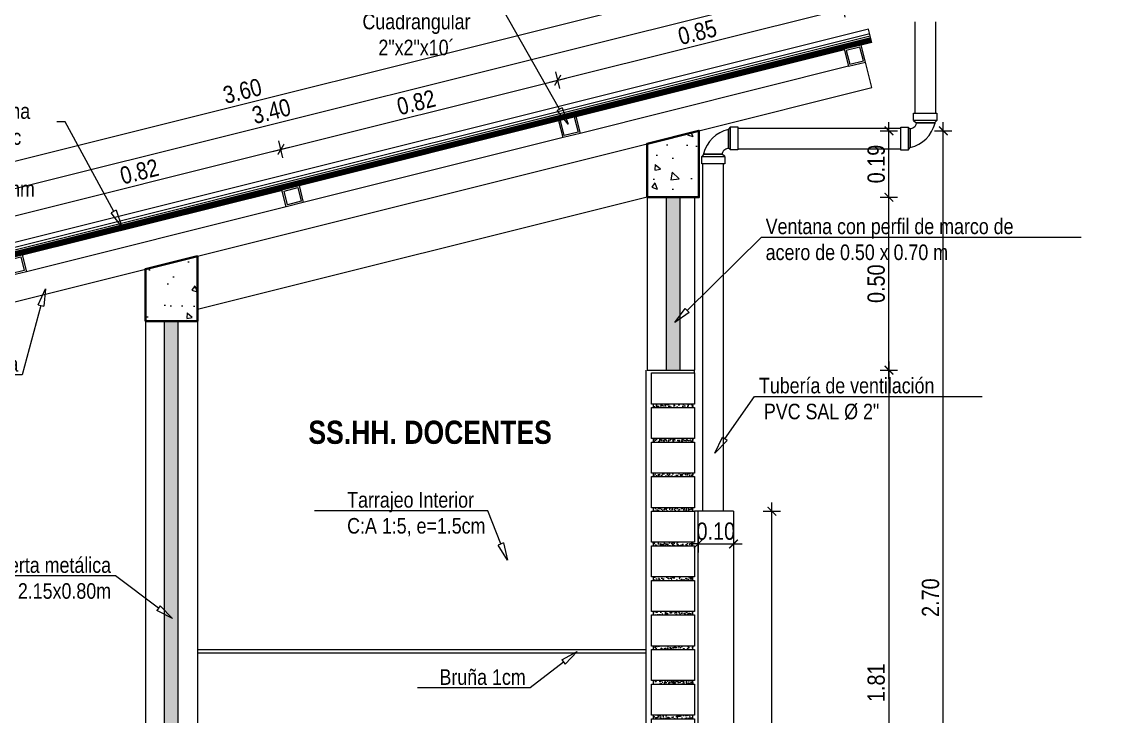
# Model space of a CAD drawing. Header units: metres. Extents: x 115.1 to 149.6, y 26.3 to 56.6.
# Drawn here: x 116.979 to 120.117, y 42.133 to 44.142 of the extents above; entities that cross this region are included whole.
import ezdxf
from ezdxf import colors
from ezdxf.entities.mleader import LeaderData, LeaderLine
from ezdxf.math import Vec2, Vec3

# ---------------------------------------------------------------- set-up
doc = ezdxf.new("R2010")
doc.units = ezdxf.units.M
doc.layers.get('0').update_dxf_attribs({"color": 250})
doc.layers.get('Defpoints').update_dxf_attribs({"color": 30, "lineweight": 9})
for name, color, linetype, lineweight in [('-Acero techos', 252, 'Continuous', 13), ('-Achurado', 251, 'Continuous', 5), ('-Acotado', 251, 'Continuous', 5), ('-Corte', 7, 'Continuous', 35), ('-Ladrillo', 34, 'Continuous', 9), ('-Vista', 148, 'Continuous', 9), ('CALAMINA', 10, 'Continuous', 30), ('COLUMNAS', 4, 'Continuous', 50), ('FIC-2ES_CONCRETO 210', 251, 'Continuous', 30), ('FIC-2ES_VEREDA', 253, 'Continuous', 5), ('MARCO 02', 32, 'Continuous', 5), ('pluma 1', 1, 'Continuous', 9), ('TUBERIA', 104, 'Continuous', 15)]:
    doc.layers.add(name, color=color, linetype=linetype, lineweight=lineweight)
doc.layers.add('A_50_CotasExter', color=253, linetype='Continuous')
doc.styles.add('-Arial Narrow', font='ARIALN.TTF')
doc.dimstyles.new('Esc 1_20n', dxfattribs={"dimscale": 0.02, "dimtxt": 2, "dimasz": 1, "dimexe": 1, "dimexo": 1, "dimgap": 0.45, "dimtad": 1, "dimtoh": 1, "dimzin": 3, "dimdsep": 46, "dimtxsty": '-Arial Narrow', "dimblk": 'ARCHTICK', "dimcen": 1, "dimdle": 1, "dimclrd": 252, "dimclre": 252, "dimclrt": 252, "dimadec": 0, "dimazin": 0, "dimtfac": 1, "dimtix": 1, "dimtmove": 1, "dimatfit": 2, "dimldrblk": 'ARCHTICK', "dimfxl": 1, "dimfxlon": 1, "dimtolj": 2, "dimlwd": 5, "dimlwe": 5, "dimarcsym": 0})

# ---------------------------------------------------------------- blocks, each defined once
blk = doc.blocks.new('Ladrillo de Canto')
at = {"layer": '-Achurado', "ltscale": 0.009}
h = blk.add_hatch(dxfattribs=at)
h.set_pattern_fill('AR-CONC', color=256, scale=0.0001)
h.paths.add_polyline_path([(0.0575, 0.01), (-0.0575, 0.01), (-0.0575, 0), (0.0575, 0)])
at = {"layer": '-Ladrillo', "lineweight": 5}
for p, q in [((-0.0625, 0.1), (0.0625, 0.1)), ((-0.0625, 0.01), (-0.0625, 0.1)), ((0.0625, 0.1), (0.0625, 0.01)), ((0.0625, 0.01), (-0.0625, 0.01))]:
    blk.add_line(p, q, dxfattribs=at)
blk.add_lwpolyline([(0.0575, 0.01), (-0.0575, 0.01), (-0.0575, 0), (0.0575, 0)], close=True, dxfattribs=at)
blk = doc.blocks.new('*U139')
at = {"layer": '-Acotado', "xscale": -1}
blk.add_blockref('Ladrillo de Canto', (0, -0.05), dxfattribs=at)
blk = doc.blocks.new('*U140')
at = {"layer": '-Acotado', "color": 0, "linetype": 'ByBlock', "lineweight": -2}
for p in [(0, 1.7), (0, 1.6), (0, 1.5), (0, 1.4), (0, 1.3), (0, 1.2), (0, 1.1), (0, 1), (0, 0.9), (0, 0.8), (0, 0.7), (0, 0.6), (0, 0.5), (0, 0.4), (0, 0.3), (0, 0.2), (0, 0.1), (0, 0)]:
    blk.add_blockref('*U139', p, dxfattribs=at)
blk = doc.blocks.new('_ClosedBlank')
at = {"color": 0, "linetype": 'ByBlock', "lineweight": -2}
for p, q in [((-1, 0.167), (0, 0)), ((-1, 0.167), (-1, -0.167)), ((0, 0), (-1, -0.167))]:
    blk.add_line(p, q, dxfattribs=at)
blk = doc.blocks.new('fhgfh')
at = {"layer": 'TUBERIA', "color": 152}
for p, q in [((348.858, 607.6285), (348.858, 607.6629)), ((348.858, 607.6629), (348.9652, 607.6629)), ((348.9652, 607.6285), (348.858, 607.6285)), ((348.858, 607.6285), (348.8704, 607.6186)), ((348.9555, 607.6187), (348.9652, 607.6285)), ((348.9652, 607.6629), (348.9652, 607.6285)), ((348.7983, 607.4914), (348.7983, 607.5986)), ((348.7983, 607.5986), (348.8326, 607.5986)), ((348.8424, 607.5888), (348.8326, 607.5986)), ((348.8326, 607.5986), (348.8326, 607.4914)), ((348.8424, 607.5037), (348.8424, 607.5907)), ((348.8424, 607.5907), (348.8424, 607.5037)), ((348.8424, 607.5037), (348.8424, 607.5907)), ((348.8424, 607.5907), (348.8424, 607.5037)), ((348.8424, 607.5037), (348.8424, 607.5907)), ((348.9574, 607.6187), (348.8704, 607.6187)), ((348.8704, 607.6187), (348.9574, 607.6187)), ((348.9574, 607.6167), (348.9574, 607.6187)), ((348.8326, 607.4914), (348.7983, 607.4914)), ((348.8326, 607.4914), (348.8425, 607.5037))]:
    blk.add_line(p, q, dxfattribs=at)
blk.add_lwpolyline([(348.8704, 607.6187, -0.3937), (348.8445, 607.5907), (348.8424, 607.5907)], format="xyb", dxfattribs=at)
blk.add_arc((348.8062, 607.6556), 0.1561, 283.4014, 345.5717, dxfattribs=at)
blk = doc.blocks.new('_ArchTick')
at = {"color": 0, "linetype": 'ByBlock', "const_width": 0.15}
blk.add_lwpolyline([(-0.5, -0.5), (0.5, 0.5)], dxfattribs=at)
blk = doc.blocks.new('*D150')
at = {"layer": 'A_50_CotasExter', "color": 252, "lineweight": 5, "transparency": 16777216}
for p, q in [((119.486, 43.1095), (119.486, 43.6595)), ((119.461, 43.6345), (119.511, 43.6345)), ((119.461, 43.1345), (119.511, 43.1345))]:
    blk.add_line(p, q, dxfattribs=at)
at = {"layer": 'Defpoints', "color": 0, "transparency": 16777216}
for p in [(118.9367, 43.6345), (119.486, 43.6345), (118.9242, 43.1345)]:
    blk.add_point(p, dxfattribs=at)
at = {"layer": 'A_50_CotasExter', "color": 252, "lineweight": 5, "transparency": 16777216, "xscale": 0.025, "yscale": 0.025, "zscale": 0.025}
for p, rotation in [((119.486, 43.6345), 90), ((119.486, 43.1345), 270)]:
    blk.add_blockref('_ArchTick', p, dxfattribs=dict(at, rotation=rotation))
at = {"layer": 'A_50_CotasExter', "color": 252, "transparency": 16777216, "insert": (119.4493, 43.3845), "char_height": 0.05, "attachment_point": 5, "rotation": 90, "style": '-Arial Narrow'}
blk.add_mtext('\\A2;0.50', dxfattribs=at)
blk = doc.blocks.new('*D151')
at = {"layer": 'A_50_CotasExter', "color": 252, "lineweight": 5, "transparency": 16777216}
for p, q in [((119.486, 43.6095), (119.486, 43.8516)), ((119.461, 43.8266), (119.511, 43.8266)), ((119.461, 43.6345), (119.511, 43.6345))]:
    blk.add_line(p, q, dxfattribs=at)
at = {"layer": 'Defpoints', "color": 0, "transparency": 16777216}
for p in [(118.9367, 43.8266), (119.486, 43.8266), (118.9367, 43.6345)]:
    blk.add_point(p, dxfattribs=at)
at = {"layer": 'A_50_CotasExter', "color": 252, "lineweight": 5, "transparency": 16777216, "xscale": 0.025, "yscale": 0.025, "zscale": 0.025}
for p, rotation in [((119.486, 43.8266), 90), ((119.486, 43.6345), 270)]:
    blk.add_blockref('_ArchTick', p, dxfattribs=dict(at, rotation=rotation))
at = {"layer": 'A_50_CotasExter', "color": 252, "transparency": 16777216, "insert": (119.4493, 43.7305), "char_height": 0.05, "attachment_point": 5, "rotation": 90, "style": '-Arial Narrow'}
blk.add_mtext('\\A2;0.19', dxfattribs=at)
blk = doc.blocks.new('*D153')
at = {"layer": 'A_50_CotasExter', "color": 252, "lineweight": 5, "transparency": 16777216}
for p, q in [((119.6432, 41.1016), (119.6432, 43.8516)), ((119.6182, 43.8266), (119.6682, 43.8266)), ((119.6182, 41.1266), (119.6682, 41.1266))]:
    blk.add_line(p, q, dxfattribs=at)
at = {"layer": 'Defpoints', "color": 0, "transparency": 16777216}
for p in [(118.9367, 43.8266), (119.6432, 43.8266), (119.0603, 41.1266)]:
    blk.add_point(p, dxfattribs=at)
at = {"layer": 'A_50_CotasExter', "color": 252, "lineweight": 5, "transparency": 16777216, "xscale": 0.025, "yscale": 0.025, "zscale": 0.025}
for p, rotation in [((119.6432, 43.8266), 90), ((119.6432, 41.1266), 270)]:
    blk.add_blockref('_ArchTick', p, dxfattribs=dict(at, rotation=rotation))
at = {"layer": 'A_50_CotasExter', "color": 252, "transparency": 16777216, "insert": (119.6064, 42.4766), "char_height": 0.05, "attachment_point": 5, "rotation": 90, "style": '-Arial Narrow'}
blk.add_mtext('\\A2;2.70', dxfattribs=at)
blk = doc.blocks.new('*D154')
at = {"layer": 'A_50_CotasExter', "color": 252, "lineweight": 5, "transparency": 16777216}
for p, q in [((119.1478, 41.1016), (119.1478, 42.7516)), ((119.1228, 42.7266), (119.1728, 42.7266)), ((119.1228, 41.1266), (119.1728, 41.1266))]:
    blk.add_line(p, q, dxfattribs=at)
at = {"layer": 'Defpoints', "color": 0, "transparency": 16777216}
for p in [(119.0367, 42.7266), (119.1478, 42.7266), (119.0367, 41.1266)]:
    blk.add_point(p, dxfattribs=at)
at = {"layer": 'A_50_CotasExter', "color": 252, "lineweight": 5, "transparency": 16777216, "xscale": 0.025, "yscale": 0.025, "zscale": 0.025}
for p, rotation in [((119.1478, 42.7266), 90), ((119.1478, 41.1266), 270)]:
    blk.add_blockref('_ArchTick', p, dxfattribs=dict(at, rotation=rotation))
at = {"layer": 'A_50_CotasExter', "color": 252, "transparency": 16777216, "insert": (119.111, 41.9266), "char_height": 0.05, "attachment_point": 5, "rotation": 90, "style": '-Arial Narrow'}
blk.add_mtext('\\A2;1.60', dxfattribs=at)
blk = doc.blocks.new('*D155')
at = {"layer": 'A_50_CotasExter', "color": 252, "lineweight": 5, "transparency": 16777216}
for p, q in [((118.9342, 42.6568), (118.9342, 42.6068)), ((119.0367, 42.6568), (119.0367, 42.6068)), ((118.9342, 42.6318), (118.9092, 42.6318)), ((118.9342, 42.6318), (119.0367, 42.6318)), ((119.0367, 42.6318), (119.0617, 42.6318))]:
    blk.add_line(p, q, dxfattribs=at)
at = {"layer": 'Defpoints', "color": 0, "transparency": 16777216}
for p in [(118.9342, 42.7266), (119.0367, 42.7266), (119.0367, 42.6318)]:
    blk.add_point(p, dxfattribs=at)
at = {"layer": 'A_50_CotasExter', "color": 252, "lineweight": 5, "transparency": 16777216, "xscale": 0.025, "yscale": 0.025, "zscale": 0.025}
blk.add_blockref('_ArchTick', (118.9342, 42.6318), dxfattribs=at)
at = {"layer": 'A_50_CotasExter', "color": 252, "lineweight": 5, "transparency": 16777216, "xscale": 0.025, "yscale": 0.025, "zscale": 0.025, "rotation": 180}
blk.add_blockref('_ArchTick', (119.0367, 42.6318), dxfattribs=at)
at = {"layer": 'A_50_CotasExter', "color": 252, "transparency": 16777216, "insert": (118.9855, 42.6686), "char_height": 0.05, "attachment_point": 5, "style": '-Arial Narrow'}
blk.add_mtext('\\A2;0.10', dxfattribs=at)
blk = doc.blocks.new('*D157')
at = {"layer": 'A_50_CotasExter', "color": 252, "lineweight": 5, "transparency": 16777216}
for p, q in [((116.9037, 43.5668), (117.7525, 43.779)), ((117.7343, 43.7487), (117.7222, 43.7972)), ((116.934, 43.5486), (116.9219, 43.5971))]:
    blk.add_line(p, q, dxfattribs=at)
at = {"layer": 'Defpoints', "color": 0, "transparency": 16777216}
for p in [(117.7283, 43.773), (117.7572, 43.6574), (116.9568, 43.4573)]:
    blk.add_point(p, dxfattribs=at)
at = {"layer": 'A_50_CotasExter', "color": 252, "lineweight": 5, "transparency": 16777216, "xscale": 0.025, "yscale": 0.025, "zscale": 0.025}
for p, rotation in [((117.7283, 43.773), 14.03624025286355), ((116.9279, 43.5729), 194.0362402528636)]:
    blk.add_blockref('_ArchTick', p, dxfattribs=dict(at, rotation=rotation))
at = {"layer": 'A_50_CotasExter', "color": 252, "transparency": 16777216, "insert": (117.3192, 43.7086), "char_height": 0.05, "attachment_point": 5, "rotation": 14.0362, "style": '-Arial Narrow'}
blk.add_mtext('\\A2;0.82', dxfattribs=at)
blk = doc.blocks.new('*D158')
at = {"layer": 'A_50_CotasExter', "color": 252, "lineweight": 5, "transparency": 16777216}
for p, q in [((117.704, 43.7669), (118.5529, 43.9791)), ((118.5347, 43.9488), (118.5226, 43.9973)), ((117.7343, 43.7487), (117.7222, 43.7972))]:
    blk.add_line(p, q, dxfattribs=at)
at = {"layer": 'Defpoints', "color": 0, "transparency": 16777216}
for p in [(118.5286, 43.973), (118.5563, 43.8624), (117.7572, 43.6574)]:
    blk.add_point(p, dxfattribs=at)
at = {"layer": 'A_50_CotasExter', "color": 252, "lineweight": 5, "transparency": 16777216, "xscale": 0.025, "yscale": 0.025, "zscale": 0.025}
for p, rotation in [((118.5286, 43.973), 14.03624025286349), ((117.7283, 43.773), 194.0362402528635)]:
    blk.add_blockref('_ArchTick', p, dxfattribs=dict(at, rotation=rotation))
at = {"layer": 'A_50_CotasExter', "color": 252, "transparency": 16777216, "insert": (118.1195, 43.9087), "char_height": 0.05, "attachment_point": 5, "rotation": 14.0362, "style": '-Arial Narrow'}
blk.add_mtext('\\A2;0.82', dxfattribs=at)
blk = doc.blocks.new('*D159')
at = {"layer": 'A_50_CotasExter', "color": 252, "lineweight": 5, "transparency": 16777216}
for p, q in [((119.3597, 44.155), (119.3476, 44.2035)), ((118.5044, 43.967), (119.3779, 44.1854)), ((118.5347, 43.9488), (118.5226, 43.9973))]:
    blk.add_line(p, q, dxfattribs=at)
at = {"layer": 'Defpoints', "color": 0, "transparency": 16777216}
for p in [(119.3536, 44.1793), (119.3825, 44.0638), (118.5563, 43.8624)]:
    blk.add_point(p, dxfattribs=at)
at = {"layer": 'A_50_CotasExter', "color": 252, "lineweight": 5, "transparency": 16777216, "xscale": 0.025, "yscale": 0.025, "zscale": 0.025}
for p, rotation in [((119.3536, 44.1793), 14.03624025286355), ((118.5286, 43.973), 194.0362402528636)]:
    blk.add_blockref('_ArchTick', p, dxfattribs=dict(at, rotation=rotation))
at = {"layer": 'A_50_CotasExter', "color": 252, "transparency": 16777216, "insert": (118.9322, 44.1118), "char_height": 0.05, "attachment_point": 5, "rotation": 14.0362, "style": '-Arial Narrow'}
blk.add_mtext('\\A2;0.85', dxfattribs=at)
blk = doc.blocks.new('*D160')
at = {"layer": 'A_50_CotasExter', "color": 252, "lineweight": 5, "transparency": 16777216}
for p, q in [((119.3657, 44.2358), (119.3536, 44.2843)), ((116.0354, 43.429), (119.3839, 44.2661)), ((116.0657, 43.4108), (116.0536, 43.4593))]:
    blk.add_line(p, q, dxfattribs=at)
at = {"layer": 'Defpoints', "color": 0, "transparency": 16777216}
for p in [(119.3596, 44.26), (119.4367, 43.9516), (116.1367, 43.1266)]:
    blk.add_point(p, dxfattribs=at)
at = {"layer": 'A_50_CotasExter', "color": 252, "lineweight": 5, "transparency": 16777216, "xscale": 0.025, "yscale": 0.025, "zscale": 0.025}
for p, rotation in [((119.3596, 44.26), 14.03624047579174), ((116.0596, 43.435), 194.0362404757917)]:
    blk.add_blockref('_ArchTick', p, dxfattribs=dict(at, rotation=rotation))
at = {"layer": 'A_50_CotasExter', "color": 252, "transparency": 16777216, "insert": (117.7007, 43.8832), "char_height": 0.05, "attachment_point": 5, "rotation": 14.0362, "style": '-Arial Narrow'}
blk.add_mtext('\\A2;3.40', dxfattribs=at)
blk = doc.blocks.new('*D161')
at = {"layer": 'A_50_CotasExter', "color": 252, "lineweight": 5, "transparency": 16777216}
for p, q in [((115.8558, 43.4634), (119.3958, 44.3484)), ((119.3777, 44.318), (119.3655, 44.3666)), ((115.8862, 43.4452), (115.874, 43.4937))]:
    blk.add_line(p, q, dxfattribs=at)
at = {"layer": 'Defpoints', "color": 0, "transparency": 16777216}
for p in [(119.3716, 44.3423), (119.427, 44.1205), (115.9356, 43.2476)]:
    blk.add_point(p, dxfattribs=at)
at = {"layer": 'A_50_CotasExter', "color": 252, "lineweight": 5, "transparency": 16777216, "xscale": 0.025, "yscale": 0.025, "zscale": 0.025}
for p, rotation in [((119.3716, 44.3423), 14.03609556970641), ((115.8801, 43.4694), 194.0360955697064)]:
    blk.add_blockref('_ArchTick', p, dxfattribs=dict(at, rotation=rotation))
at = {"layer": 'A_50_CotasExter', "color": 252, "transparency": 16777216, "insert": (117.6169, 43.9416), "char_height": 0.05, "attachment_point": 5, "rotation": 14.0361, "style": '-Arial Narrow'}
blk.add_mtext('\\A2;3.60', dxfattribs=at)
blk = doc.blocks.new('*D162')
at = {"layer": 'A_50_CotasExter', "color": 252, "lineweight": 5, "transparency": 16777216}
for p, q in [((119.486, 43.1595), (119.486, 41.3016)), ((119.461, 43.1345), (119.511, 43.1345)), ((119.461, 41.3266), (119.511, 41.3266))]:
    blk.add_line(p, q, dxfattribs=at)
at = {"layer": 'Defpoints', "color": 0, "transparency": 16777216}
for p in [(118.9242, 43.1345), (118.9342, 41.3266), (119.486, 41.3266)]:
    blk.add_point(p, dxfattribs=at)
at = {"layer": 'A_50_CotasExter', "color": 252, "lineweight": 5, "transparency": 16777216, "xscale": 0.025, "yscale": 0.025, "zscale": 0.025}
for p, rotation in [((119.486, 43.1345), 90), ((119.486, 41.3266), 270)]:
    blk.add_blockref('_ArchTick', p, dxfattribs=dict(at, rotation=rotation))
at = {"layer": 'A_50_CotasExter', "color": 252, "transparency": 16777216, "insert": (119.4493, 42.2305), "char_height": 0.05, "attachment_point": 5, "rotation": 90, "style": '-Arial Narrow'}
blk.add_mtext('\\A2;1.81', dxfattribs=at)

msp = doc.modelspace()

# ---------------------------------------------------------------- hatches: boundary and pattern name
at = {"layer": '-Acero techos', "true_color": 0xc7c8ca}
h = msp.add_hatch(color=9, dxfattribs=at)
h.dxf.hatch_style = 1
h.paths.add_polyline_path([(118.8817, 43.6345), (118.8417, 43.6345), (118.8417, 43.1345), (118.8817, 43.1345)])
h = msp.add_hatch(color=9, dxfattribs=at)
h.dxf.hatch_style = 1
h.paths.add_polyline_path([(117.4317, 43.2766), (117.3917, 43.2766), (117.3917, 41.1266), (117.4317, 41.1266)])
at = {"layer": 'FIC-2ES_VEREDA', "true_color": 0x939598}
h = msp.add_hatch(dxfattribs=at)
h.set_pattern_fill('AR-CONC', color=252, scale=0.001, angle=-90)
h.set_pattern_definition([(320, (-7.33949, -27.39991), (-0.01593909, -0.18218467), [0.01905, -0.20955]), (265, (-7.33949, -27.39991), (0.19105685, 0.03524342), [0.01524, -0.16764058]), (10.45144, (-7.34082, -27.4151), (0.17511775, -0.14694125), [0.01619, -0.17809024]), (316.1842, (-7.28869, -27.3999), (-0.04204233, -0.27107904), [0.028575, -0.314325]), (6.63556, (-7.2922, -27.4225), (0.24742612, -0.23740413), [0.024285, -0.2671356]), (261.18415, (-7.2887, -27.3999), (0.2474261, -0.23740413), [0.02285997, -0.25145973]), (291, (-7.30139, -27.42531), (-0.1022652, -0.15161439), [0.01905, -0.20955]), (236, (-7.30139, -27.42531), (0.18418797, -0.06180203), [0.01524, -0.16764]), (341.45144, (-7.30991, -27.43795), (0.08192277, -0.21341642), [0.01619, -0.17808994]), (307.5, (-7.33949, -27.39991), (0.08455504, -0.003088603), [0, -0.165608, 0, -0.17018, 0, -0.168275]), (277.5, (-7.33949, -27.39991), (0.100180575, -0.06681966), [0, -0.097028, 0, -0.161798, 0, -0.064135]), (237.5, (-7.33949, -27.34327), (-0.005728744, -0.135590595), [0, -0.0635, 0, -0.19812, 0, -0.26289]), (227.5, (-7.33949, -27.31787), (0.02542649, -0.14812918), [0, -0.08255, 0, -0.131572, 0, -0.18669])])
h.paths.add_polyline_path([(117.4867, 43.2766), (117.4867, 43.4641), (117.3367, 43.4266), (117.3367, 43.2766)])
h.paths.add_polyline_path([(118.7867, 43.6345), (118.9367, 43.6345), (118.9367, 43.8266), (118.7867, 43.7891)])

# ---------------------------------------------------------------- linework, layer by layer
at = {"layer": '-Acero techos', "color": 146, "ltscale": 0.009, "true_color": 0x105689}
for p, q in [((119.369, 44.0132), (118.5933, 43.8193)), ((119.4367, 43.9516), (119.4183, 44.0255)), ((118.9367, 43.8266), (119.4367, 43.9516)), ((118.5317, 43.8562), (118.581, 43.8685)), ((117.4867, 43.4641), (118.7867, 43.7891)), ((118.544, 43.8069), (117.7929, 43.6192)), ((117.7436, 43.6069), (116.9925, 43.4191)), ((116.1367, 43.1266), (117.3367, 43.4266))]:
    msp.add_line(p, q, dxfattribs=at)
for points in [[(119.4059, 44.0748), (119.3567, 44.0625), (119.369, 44.0132), (119.4183, 44.0255), (119.4061, 44.074)], [(118.5811, 43.8678), (118.5933, 43.8193), (118.544, 43.8069), (118.5318, 43.8556)], [(118.5763, 43.8666), (118.5872, 43.8229), (118.5476, 43.813), (118.5367, 43.8568)], [(116.9804, 43.4676), (116.9925, 43.4191), (116.9433, 43.4068), (116.931, 43.456), (116.9802, 43.4683)]]:
    msp.add_lwpolyline(points, dxfattribs=at)
for points in [[(119.4023, 44.0687), (119.3627, 44.0588), (119.3726, 44.0193), (119.4122, 44.0292)], [(117.7806, 43.6684), (117.7929, 43.6192), (117.7436, 43.6069), (117.7313, 43.6561)], [(117.777, 43.6624), (117.7868, 43.6228), (117.7473, 43.6129), (117.7374, 43.6525)], [(116.9766, 43.4623), (116.9865, 43.4227), (116.9469, 43.4128), (116.937, 43.4524)]]:
    msp.add_lwpolyline(points, close=True, dxfattribs=at)
at = {"layer": '-Corte', "lineweight": 5, "ltscale": 0.009}
for p, q in [((117.3367, 43.2766), (117.3367, 41.1266)), ((117.4867, 43.2766), (117.4867, 41.1266))]:
    msp.add_line(p, q, dxfattribs=at)
at = {"layer": '-Corte', "ltscale": 0.009}
for points in [[(118.7867, 43.6345), (118.9367, 43.6345), (118.9367, 43.8266), (118.7867, 43.7891)], [(117.3367, 43.2766), (117.4867, 43.2766), (117.4867, 43.4641), (117.3367, 43.4266)]]:
    msp.add_lwpolyline(points, close=True, dxfattribs=at)
at = {"layer": '-Vista'}
for p, q in [((118.9242, 43.6345), (118.9242, 43.1345)), ((118.7842, 41.3266), (118.7842, 43.1345)), ((118.7867, 43.1345), (118.9242, 43.1345)), ((118.9342, 41.3266), (118.9342, 42.7266))]:
    msp.add_line(p, q, dxfattribs=at)
at = {"layer": 'CALAMINA', "lineweight": 5}
for p, q in [((119.427, 44.1205), (115.9356, 43.2476)), ((119.4305, 44.1067), (115.939, 43.2339)), ((115.9404, 43.2281), (119.4319, 44.101)), ((119.4333, 44.0955), (115.9418, 43.2226)), ((119.4339, 44.0933), (115.9424, 43.2204)), ((119.4344, 44.0912), (115.9429, 43.2184)), ((115.943, 43.2177), (119.4345, 44.0906)), ((119.4351, 44.0882), (115.9436, 43.2153)), ((119.4356, 44.0863), (115.9441, 43.2135)), ((119.4361, 44.0843), (115.9446, 43.2114)), ((119.4362, 44.0838), (115.9447, 43.211)), ((119.4363, 44.0834), (115.9448, 43.2105)), ((119.4364, 44.083), (115.9449, 43.2102)), ((119.4365, 44.0827), (115.945, 43.2098)), ((119.4366, 44.0824), (119.4059, 44.0748)), ((119.4366, 44.0822), (119.406, 44.0745)), ((119.4367, 44.082), (119.4061, 44.0743)), ((119.4367, 44.0818), (119.4061, 44.0742)), ((119.4367, 44.0817), (119.4061, 44.0741)), ((119.4367, 44.0817), (119.4061, 44.074))]:
    msp.add_line(p, q, dxfattribs=at)
at = {"layer": 'CALAMINA', "lineweight": 9}
for p, q in [((119.3567, 44.0625), (118.581, 43.8685)), ((119.3567, 44.0622), (118.581, 43.8683)), ((119.3568, 44.062), (118.5811, 43.8681)), ((119.3568, 44.0619), (118.5811, 43.8679)), ((119.3568, 44.0618), (118.5811, 43.8678)), ((118.5317, 43.8562), (117.7806, 43.6684)), ((118.5317, 43.856), (117.7807, 43.6682)), ((118.5318, 43.8558), (117.7807, 43.668)), ((118.5318, 43.8556), (117.7807, 43.6679)), ((118.5318, 43.8555), (117.7808, 43.6678)), ((118.5318, 43.8555), (117.7808, 43.6677)), ((117.7313, 43.6561), (116.9802, 43.4683)), ((117.7314, 43.6559), (116.9803, 43.4681)), ((117.7314, 43.6557), (116.9803, 43.4679)), ((117.7315, 43.6555), (116.9804, 43.4678)), ((117.7315, 43.6554), (116.9804, 43.4677))]:
    msp.add_line(p, q, dxfattribs=at)
at = {"layer": 'CALAMINA'}
for p, q in [((119.3568, 44.0617), (118.5811, 43.8678)), ((117.7315, 43.6554), (116.9804, 43.4676))]:
    msp.add_line(p, q, dxfattribs=at)
at = {"layer": 'COLUMNAS', "color": 5, "lineweight": 0}
msp.add_lwpolyline([(118.7867, 43.6345), (118.9367, 43.6345), (118.9367, 43.8266), (118.7867, 43.7891)], close=True, dxfattribs=at)
at = {"layer": 'FIC-2ES_CONCRETO 210', "lineweight": 15}
msp.add_line((119.0367, 42.7266), (118.9242, 42.7266), dxfattribs=at)
msp.add_lwpolyline([(119.0367, 42.7266), (119.0367, 41.1266)], dxfattribs=at)
at = {"layer": 'FIC-2ES_VEREDA'}
for p, q in [((119.4367, 44.0817), (119.427, 44.1205)), ((118.7867, 43.6345), (117.4867, 43.3095)), ((117.3917, 41.1266), (117.3917, 43.2766)), ((117.4317, 41.1266), (117.4317, 43.2766)), ((118.9242, 43.1266), (118.9242, 43.1345)), ((117.4867, 42.3266), (118.7842, 42.3266)), ((117.4867, 42.3166), (118.7842, 42.3166))]:
    msp.add_line(p, q, dxfattribs=at)
at = {"layer": 'MARCO 02', "lineweight": 0}
for p, q in [((118.7867, 43.6345), (118.7867, 43.1345)), ((118.8417, 43.6345), (118.8417, 43.1345)), ((118.8817, 43.6345), (118.8817, 43.1345))]:
    msp.add_line(p, q, dxfattribs=at)
at = {"layer": 'pluma 1', "color": 152}
for p, q in [((119.0494, 43.8345), (119.5201, 43.8345)), ((119.0494, 43.7745), (119.5201, 43.7745))]:
    msp.add_line(p, q, dxfattribs=at)
for points in [[(119.561, 44.1422), (119.5612, 43.8776)], [(119.6211, 44.1422), (119.6211, 43.8776)], [(118.9476, 42.7266), (118.9482, 43.7313)], [(119.0076, 42.7266), (119.0082, 43.7313)]]:
    msp.add_lwpolyline(points, dxfattribs=at)

# ---------------------------------------------------------------- block references
at = {"layer": '-Acotado', "xscale": -1}
msp.add_blockref('*U140', (118.8617, 41.3766), dxfattribs=at)
at = {"layer": 'pluma 1', "color": 152, "xscale": 0.62400710325193, "yscale": 0.62400710325193, "zscale": 0.62400710325193}
for p, rotation in [((-98.2024, -335.2682), 359.9894380531999), ((336.7718, 422.8771), 179.9894380531999)]:
    msp.add_blockref('fhgfh', p, dxfattribs=dict(at, rotation=rotation))

# ---------------------------------------------------------------- texts
at = {"layer": '-Acotado', "color": 7, "insert": (118.7846, 42.9884), "char_height": 0.067028, "width": 1.249856, "attachment_point": 3, "style": '-Arial Narrow'}
msp.add_mtext('\\pxqc;{\\fArial Narrow|b1|i0|c0|p34;SS.HH. DOCENTES}', dxfattribs=at)

# ---------------------------------------------------------------- dimensions: what is measured, and where the dimension line sits
at = {"layer": 'A_50_CotasExter'}
for p1, p2, distance, picture, middle in [((115.9356, 43.2476), (119.427, 44.1205), 0.2286, '*D161', (117.6169, 43.9416)), ((116.1367, 43.1266), (119.4367, 43.9516), 0.3179, '*D160', (117.7007, 43.8832)), ((119.0367, 41.1266), (119.0367, 42.7266), -0.111, '*D154', (119.111, 41.9266)), ((118.9342, 42.7266), (119.0367, 42.7266), -0.0948, '*D155', (118.9855, 42.6686))]:
    dim = msp.add_aligned_dim(p1=p1, p2=p2, distance=distance, dimstyle='Esc 1_20n', override={"dimscale": 0.025}, dxfattribs=at)
    dim.commit()
    dim.dimension.update_dxf_attribs({"geometry": picture, "text_midpoint": middle})
for base, p1, p2, angle, picture, middle in [((119.3536, 44.1793), (118.5563, 43.8624), (119.3825, 44.0638), 194.0362, '*D159', (118.9322, 44.1118)), ((118.5286, 43.973), (117.7572, 43.6574), (118.5563, 43.8624), 194.0362, '*D158', (118.1195, 43.9087)), ((119.486, 43.8266), (118.9367, 43.6345), (118.9367, 43.8266), 270, '*D151', (119.4493, 43.7305)), ((119.6432, 43.8266), (119.0603, 41.1266), (118.9367, 43.8266), 270, '*D153', (119.6064, 42.4766)), ((117.72828, 43.77295), (116.95681, 43.45732), (117.75716, 43.65741), 194.03624, '*D157', (117.31918, 43.70859)), ((119.486, 43.6345), (118.9242, 43.1345), (118.9367, 43.6345), 270, '*D150', (119.4493, 43.3845)), ((119.486, 41.3266), (118.9242, 43.1345), (118.9342, 41.3266), 270, '*D162', (119.4493, 42.2305))]:
    dim = msp.add_linear_dim(base=base, p1=p1, p2=p2, angle=angle, dimstyle='Esc 1_20n', override={"dimscale": 0.025}, dxfattribs=at)
    dim.commit()
    dim.dimension.update_dxf_attribs({"geometry": picture, "text_midpoint": middle})

# ---------------------------------------------------------------- leaders
at = {"layer": '-Acotado'}
ml = msp.add_multileader_mtext('Standard', dxfattribs=at)
ml.set_content('Sombrero de\\Pventilación\\P PVC SAL %%C 2"', color=7, style='-Arial Narrow')
ml.set_leader_properties(color=7, linetype='Continuous', lineweight=0)
ml.set_arrow_properties(name='CLOSEDBLANK')
ml.build(insert=Vec2(0, 0))
ml.multileader.update_dxf_attribs({"has_dogleg": 0, "text_left_attachment_type": 6, "text_right_attachment_type": 6, "dogleg_length": 0, "arrow_head_size": 0.05, "scale": 0.025})
ctx = ml.context
ctx.base_point, ctx.scale, ctx.char_height, ctx.arrow_head_size, ctx.landing_gap_size, ctx.plane_origin = Vec3(119.7166, 44.325), 0.025, 0.045, 0.05, 0.0125, Vec3(119.4854, 44.1027)
ctx.left_attachment, ctx.right_attachment, ctx.text_align_type = 6, 6, 1
notes = []
notes.append((ctx, [(0, (1, 1, 0), (119.7166, 44.325), (1, 0), 0, [(0, [(119.6018, 44.1774)], 0, [])])]))
ctx.mtext.insert, ctx.mtext.alignment, ctx.mtext.flow_direction = Vec3(119.9018, 44.379), 2, 5
ml = msp.add_multileader_mtext('Standard', dxfattribs=at)
ml.set_content('Tubería metálica\\P\\pxqc;Cuadrangular\\P2"x2"x10´', color=7, style='-Arial Narrow')
ml.set_leader_properties(color=7, linetype='ByLayer', lineweight=0)
ml.set_arrow_properties(name='CLOSEDBLANK')
ml.build(insert=Vec2(0, 0))
ml.multileader.update_dxf_attribs({"has_dogleg": 0, "text_left_attachment_type": 6, "text_right_attachment_type": 6, "dogleg_length": 0, "arrow_head_size": 0.05, "scale": 0.025})
ctx = ml.context
ctx.base_point, ctx.scale, ctx.char_height, ctx.arrow_head_size, ctx.landing_gap_size, ctx.plane_origin = Vec3(117.9175, 44.2612), 0.025, 0.045, 0.05, 0.0125, Vec3(120.1166, 46.2622)
ctx.left_attachment, ctx.right_attachment, ctx.text_align_type = 6, 6, 1
notes.append((ctx, [(1, (1, 1, 0), (118.3229, 44.2612), (-1, 0), 0, [(0, [(118.5585, 43.8458)], 0, [])])]))
ctx.mtext.insert, ctx.mtext.width, ctx.mtext.alignment, ctx.mtext.flow_direction = Vec3(118.1202, 44.3152), 0.380413, 2, 5
ml = msp.add_multileader_mtext('Standard', dxfattribs=at)
ml.set_content('Calamina Aluzinc\\PTR4 e=0.40mm', color=7, style='-Arial Narrow')
ml.set_leader_properties(color=7, linetype='ByLayer', lineweight=0)
ml.set_arrow_properties(name='CLOSEDBLANK')
ml.build(insert=Vec2(0, 0))
ml.multileader.update_dxf_attribs({"has_dogleg": 0, "text_left_attachment_type": 6, "text_right_attachment_type": 6, "dogleg_length": 0, "arrow_head_size": 0.05, "scale": 0.025})
ctx = ml.context
ctx.base_point, ctx.scale, ctx.char_height, ctx.arrow_head_size, ctx.landing_gap_size, ctx.plane_origin = Vec3(116.6845, 43.8523), 0.025, 0.045, 0.05, 0.0125, Vec3(119.5554, 45.8708)
ctx.left_attachment, ctx.right_attachment, ctx.text_align_type = 6, 6, 1
notes.append((ctx, [(1, (1, 1, 0), (117.1048, 43.8523), (-1, 0), 0, [(0, [(117.2688, 43.5493)], 0, [])])]))
ctx.mtext.insert, ctx.mtext.width, ctx.mtext.alignment, ctx.mtext.flow_direction = Vec3(116.8946, 43.9063), 0.447901, 2, 5
ml = msp.add_multileader_mtext('Standard', dxfattribs=at)
ml.set_content('Ventana con perfil de marco de \\Pacero de 0.50 x 0.70 m', color=7, style='-Arial Narrow')
ml.set_leader_properties(color=7, linetype='ByLayer', lineweight=0)
ml.set_arrow_properties(name='CLOSEDBLANK')
ml.build(insert=Vec2(0, 0))
ml.multileader.update_dxf_attribs({"has_dogleg": 0, "text_left_attachment_type": 6, "text_right_attachment_type": 6, "dogleg_length": 0, "arrow_head_size": 0.05, "scale": 0.025})
ctx = ml.context
ctx.base_point, ctx.scale, ctx.char_height, ctx.arrow_head_size, ctx.landing_gap_size, ctx.plane_origin = Vec3(119.1172, 43.5189), 0.025, 0.045, 0.05, 0.0125, Vec3(121.7938, 44.3649)
ctx.left_attachment, ctx.right_attachment = 6, 6
notes.append((ctx, [(0, (1, 1, 0), (119.1172, 43.5189), (1, 0), 0, [(0, [(118.8668, 43.272)], 0, [])])]))
ctx.mtext.insert, ctx.mtext.flow_direction = Vec3(119.1297, 43.5729), 5
ml = msp.add_multileader_mtext('Standard', dxfattribs=at)
ml.set_content('Tubería metálica\\Prectangular\\P2"x3"x10´', color=7, style='-Arial Narrow')
ml.set_leader_properties(color=7, linetype='ByLayer', lineweight=0)
ml.set_arrow_properties(name='CLOSEDBLANK')
ml.build(insert=Vec2(0, 0))
ml.multileader.update_dxf_attribs({"has_dogleg": 0, "text_left_attachment_type": 6, "text_right_attachment_type": 6, "dogleg_length": 0, "arrow_head_size": 0.05, "scale": 0.025})
ctx = ml.context
ctx.base_point, ctx.scale, ctx.char_height, ctx.arrow_head_size, ctx.landing_gap_size, ctx.plane_origin = Vec3(116.5748, 43.1211), 0.025, 0.045, 0.05, 0.0125, Vec3(118.6618, 44.5684)
ctx.left_attachment, ctx.right_attachment, ctx.text_align_type = 6, 6, 1
notes.append((ctx, [(1, (1, 1, 0), (116.9802, 43.1211), (-1, 0), 0, [(0, [(117.0478, 43.3696)], 0, [])])]))
ctx.mtext.insert, ctx.mtext.alignment, ctx.mtext.flow_direction = Vec3(116.7775, 43.1751), 2, 5
ml = msp.add_multileader_mtext('Standard', dxfattribs=at)
ml.set_content('Tubería de ventilación\\P PVC SAL %%C 2"', color=7, style='-Arial Narrow')
ml.set_leader_properties(color=7, linetype='Continuous', lineweight=0)
ml.set_arrow_properties(name='CLOSEDBLANK')
ml.build(insert=Vec2(0, 0))
ml.multileader.update_dxf_attribs({"has_dogleg": 0, "text_left_attachment_type": 6, "text_right_attachment_type": 6, "dogleg_length": 0, "arrow_head_size": 0.05, "scale": 0.025})
ctx = ml.context
ctx.base_point, ctx.scale, ctx.char_height, ctx.arrow_head_size, ctx.landing_gap_size, ctx.plane_origin = Vec3(119.0978, 43.0584), 0.025, 0.045, 0.05, 0.0125, Vec3(119.1794, 43.9719)
ctx.left_attachment, ctx.right_attachment = 6, 6
notes.append((ctx, [(0, (1, 1, 0), (119.0978, 43.0584), (1, 0), 0, [(0, [(118.9831, 42.8948)], 0, [])])]))
ctx.mtext.insert, ctx.mtext.flow_direction = Vec3(119.1103, 43.1124), 5
ml = msp.add_multileader_mtext('Standard', dxfattribs=at)
ml.set_content('Tarrajeo Interior \\PC:A 1:5, e=1.5cm', color=7, style='-Arial Narrow')
ml.set_leader_properties(color=7, linetype='ByLayer', lineweight=0)
ml.set_arrow_properties(name='CLOSEDBLANK')
ml.build(insert=Vec2(0, 0))
ml.multileader.update_dxf_attribs({"has_dogleg": 0, "text_left_attachment_type": 6, "text_right_attachment_type": 6, "dogleg_length": 0, "arrow_head_size": 0.05, "scale": 0.025})
ctx = ml.context
ctx.base_point, ctx.scale, ctx.char_height, ctx.arrow_head_size, ctx.landing_gap_size, ctx.plane_origin = Vec3(117.9073, 42.7279), 0.025, 0.045, 0.05, 0.0125, Vec3(117.8395, 44.1171)
ctx.left_attachment, ctx.right_attachment = 6, 6
notes.append((ctx, [(1, (1, 1, 0), (118.3263, 42.7279), (-1, 0), 0, [(1, [(118.3829, 42.5854)], 0, [])])]))
ctx.mtext.insert, ctx.mtext.flow_direction = Vec3(117.9198, 42.7819), 5
ml = msp.add_multileader_mtext('Standard', dxfattribs=at)
ml.set_content('Puerta metálica\\P2.15x0.80m', color=7, style='-Arial Narrow')
ml.set_leader_properties(color=7, linetype='ByLayer', lineweight=0)
ml.set_arrow_properties(name='CLOSEDBLANK')
ml.build(insert=Vec2(0, 0))
ml.multileader.update_dxf_attribs({"has_dogleg": 0, "text_left_attachment_type": 6, "text_right_attachment_type": 6, "dogleg_length": 0, "arrow_head_size": 0.05, "scale": 0.025})
ctx = ml.context
ctx.base_point, ctx.scale, ctx.char_height, ctx.arrow_head_size, ctx.landing_gap_size, ctx.plane_origin = Vec3(116.8729, 42.5394), 0.025, 0.045, 0.05, 0.0125, Vec3(119.1356, 44.5109)
ctx.left_attachment, ctx.right_attachment, ctx.text_align_type = 6, 6, 2
notes.append((ctx, [(1, (1, 1, 0), (117.2498, 42.5394), (-1, 0), 0, [(0, [(117.4145, 42.4163)], 0, [])])]))
ctx.mtext.insert, ctx.mtext.alignment, ctx.mtext.flow_direction = Vec3(117.2373, 42.5934), 3, 5
ml = msp.add_multileader_mtext('Standard', dxfattribs=at)
ml.set_content('Bruña 1cm', color=7, style='-Arial Narrow')
ml.set_leader_properties(color=7, linetype='ByLayer', lineweight=0)
ml.set_arrow_properties(name='CLOSEDBLANK')
ml.build(insert=Vec2(0, 0))
ml.multileader.update_dxf_attribs({"has_dogleg": 0, "text_left_attachment_type": 6, "text_right_attachment_type": 6, "dogleg_length": 0, "arrow_head_size": 0.05, "scale": 0.025})
ctx = ml.context
ctx.base_point, ctx.scale, ctx.char_height, ctx.arrow_head_size, ctx.landing_gap_size, ctx.plane_origin = Vec3(118.1813, 42.2154), 0.025, 0.045, 0.05, 0.0125, Vec3(120.306, 43.9829)
ctx.left_attachment, ctx.right_attachment, ctx.text_align_type = 6, 6, 2
notes.append((ctx, [(1, (1, 1, 0), (118.4485, 42.2154), (-1, 0), 0, [(0, [(118.5849, 42.321)], 0, [])])]))
ctx.mtext.insert, ctx.mtext.alignment, ctx.mtext.flow_direction = Vec3(118.436, 42.2694), 3, 5
for ctx, leaders in notes:
    for number, flags, end, landing, length, lines in leaders:
        leader = LeaderData()
        leader.index, (leader.has_last_leader_line, leader.has_dogleg_vector, leader.attachment_direction) = number, flags
        leader.last_leader_point, leader.dogleg_vector, leader.dogleg_length = Vec3(end), Vec3(landing), length
        for number, points, colour, breaks in lines:
            line = LeaderLine()
            line.index, line.vertices, line.color, line.breaks = number, Vec3.list(points), colors.encode_raw_color(colour), breaks
            leader.lines.append(line)
        ctx.leaders.append(leader)

doc.saveas('drawing.dxf')
